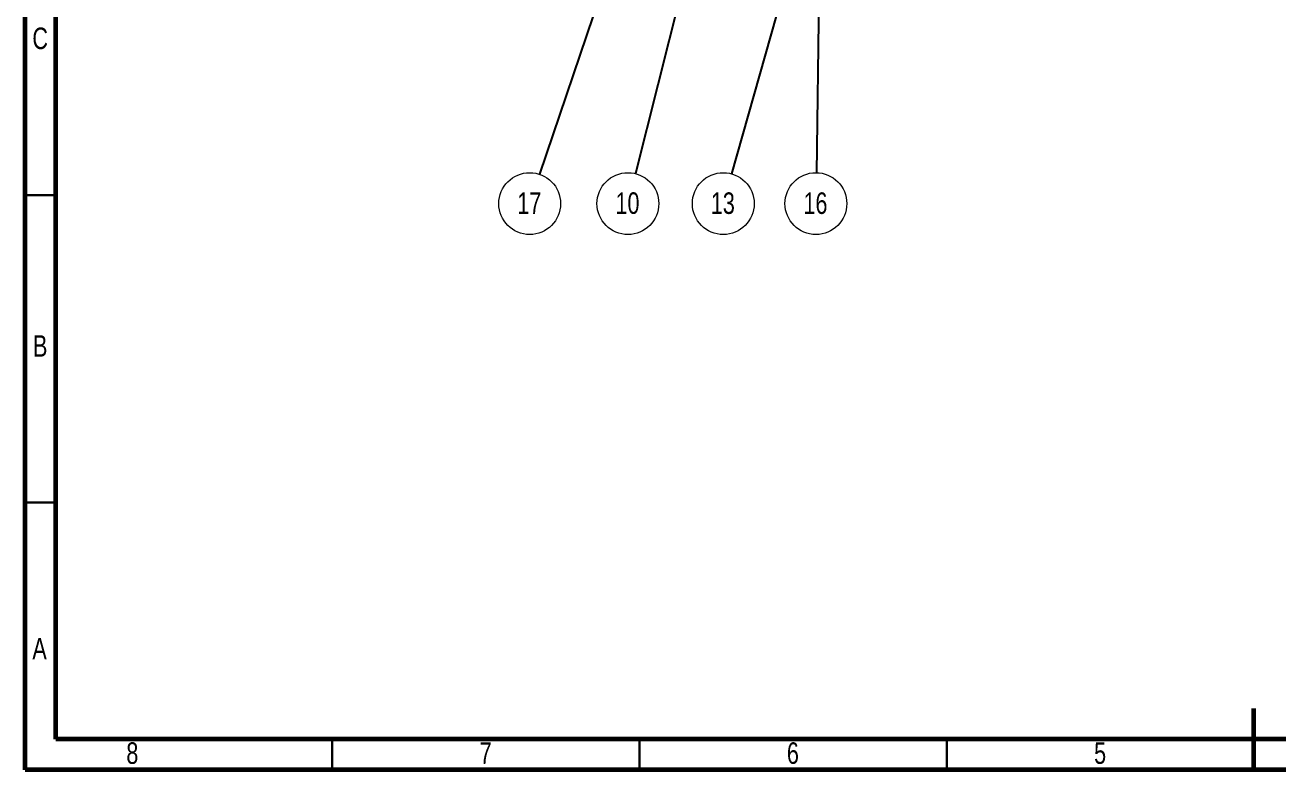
# Model space of a CAD drawing. Header units: millimetres. Extents: x 15 to 415, y 5 to 292.
# Drawn here: x 15 to 218.9, y 5 to 126.2 of the extents above; entities that cross this region are included whole.
import ezdxf

# ---------------------------------------------------------------- set-up
doc = ezdxf.new("R2010")
doc.units = ezdxf.units.MM
doc.styles.add('SLDTEXTSTYLE0', font='TXT', dxfattribs={"width": 0.75})
doc.dimstyles.new('SLDDIMSTYLE0', dxfattribs={"dimtxt": 0.18, "dimasz": 3.302, "dimexe": 0, "dimexo": 0.0625, "dimgap": 0, "dimtad": 0, "dimtih": 1, "dimtoh": 1, "dimdec": 0, "dimrnd": 1e-09, "dimzin": 0, "dimdsep": 46, "dimtxsty": 'Standard', "dimsah": 1, "dimcen": 0.09, "dimadec": 0, "dimazin": 0, "dimtfac": 3.302, "dimtdec": 0, "dimtofl": 0, "dimtmove": 0, "dimatfit": 3, "dimfxl": 1, "dimfrac": 2, "dimtolj": 1, "dimtzin": 0, "dimarcsym": 0})

# ---------------------------------------------------------------- blocks, each defined once
blk = doc.blocks.new('SW_NOTE_10')
at = {"color": 0, "linetype": 'Continuous', "lineweight": 0}
blk.add_circle((-1.36, -4.84), 5.03, dxfattribs=at)
at = {"color": 0, "linetype": 'Continuous', "lineweight": 0, "insert": (-1.43, -3.02), "char_height": 3.5, "attachment_point": 2, "style": 'SLDTEXTSTYLE0'}
blk.add_mtext('13', dxfattribs=at)
blk = doc.blocks.new('SW_NOTE_11')
at = {"color": 0, "linetype": 'Continuous', "lineweight": 0}
blk.add_circle((-1.23, -4.88), 5.03, dxfattribs=at)
at = {"color": 0, "linetype": 'Continuous', "lineweight": 0, "insert": (-1.3, -3.05), "char_height": 3.5, "attachment_point": 2, "style": 'SLDTEXTSTYLE0'}
blk.add_mtext('10', dxfattribs=at)
blk = doc.blocks.new('SW_NOTE_12')
at = {"color": 0, "linetype": 'Continuous', "lineweight": 0}
blk.add_circle((-1.61, -4.77), 5.03, dxfattribs=at)
at = {"color": 0, "linetype": 'Continuous', "lineweight": 0, "insert": (-1.68, -2.94), "char_height": 3.5, "attachment_point": 2, "style": 'SLDTEXTSTYLE0'}
blk.add_mtext('17', dxfattribs=at)
blk = doc.blocks.new('SW_NOTE_16')
at = {"color": 0, "linetype": 'Continuous', "lineweight": 0}
blk.add_circle((-0.08, -5.03), 5.03, dxfattribs=at)
at = {"color": 0, "linetype": 'Continuous', "lineweight": 0, "insert": (-0.15, -3.21), "char_height": 3.5, "attachment_point": 2, "style": 'SLDTEXTSTYLE0'}
blk.add_mtext('16', dxfattribs=at)

msp = doc.modelspace()

# ---------------------------------------------------------------- linework, layer by layer
at = {"color": 7, "linetype": 'Continuous', "lineweight": 60}
for p, q in [((15, 5), (15, 292)), ((20, 10), (20, 287)), ((215, 5), (215, 15)), ((410, 10), (20, 10)), ((415, 5), (15, 5))]:
    msp.add_line(p, q, dxfattribs=at)
at = {"color": 7, "linetype": 'Continuous', "lineweight": 30}
for p, q in [((15, 98.5), (20, 98.5)), ((15, 48.5), (20, 48.5)), ((65, 5), (65, 10)), ((115, 5), (115, 10)), ((165, 5), (165, 10))]:
    msp.add_line(p, q, dxfattribs=at)

# ---------------------------------------------------------------- block references
at = {"color": 7, "linetype": 'Continuous', "lineweight": 0}
for name, p in [('SW_NOTE_12', (98.74, 101.92)), ('SW_NOTE_11', (114.34, 102.03)), ('SW_NOTE_10', (129.99, 101.99)), ('SW_NOTE_16', (143.78, 102.18))]:
    msp.add_blockref(name, p, dxfattribs=at)

# ---------------------------------------------------------------- texts
at = {"color": 7, "linetype": 'Continuous', "lineweight": 0, "char_height": 3.5, "attachment_point": 2, "style": 'SLDTEXTSTYLE0'}
for s, insert in [('C', (17.46, 125.79)), ('B', (17.47, 75.74)), ('A', (17.36, 26.49)), ('8', (32.46, 9.49)), ('7', (89.96, 9.49)), ('6', (139.96, 9.49)), ('5', (189.96, 9.49))]:
    msp.add_mtext(s, dxfattribs=dict(at, insert=insert))

# ---------------------------------------------------------------- leaders
at = {"color": 7, "linetype": 'Continuous', "lineweight": 0}
for points in [[(129.47, 161.91), (114.34, 102.03)], [(115.47, 151.38), (98.74, 101.92)], [(143.24, 149.05), (129.99, 101.99)], [(144.49, 149.83), (143.78, 102.18)]]:
    msp.add_leader(points, dimstyle='SLDDIMSTYLE0', dxfattribs=at)

doc.saveas('drawing.dxf')
